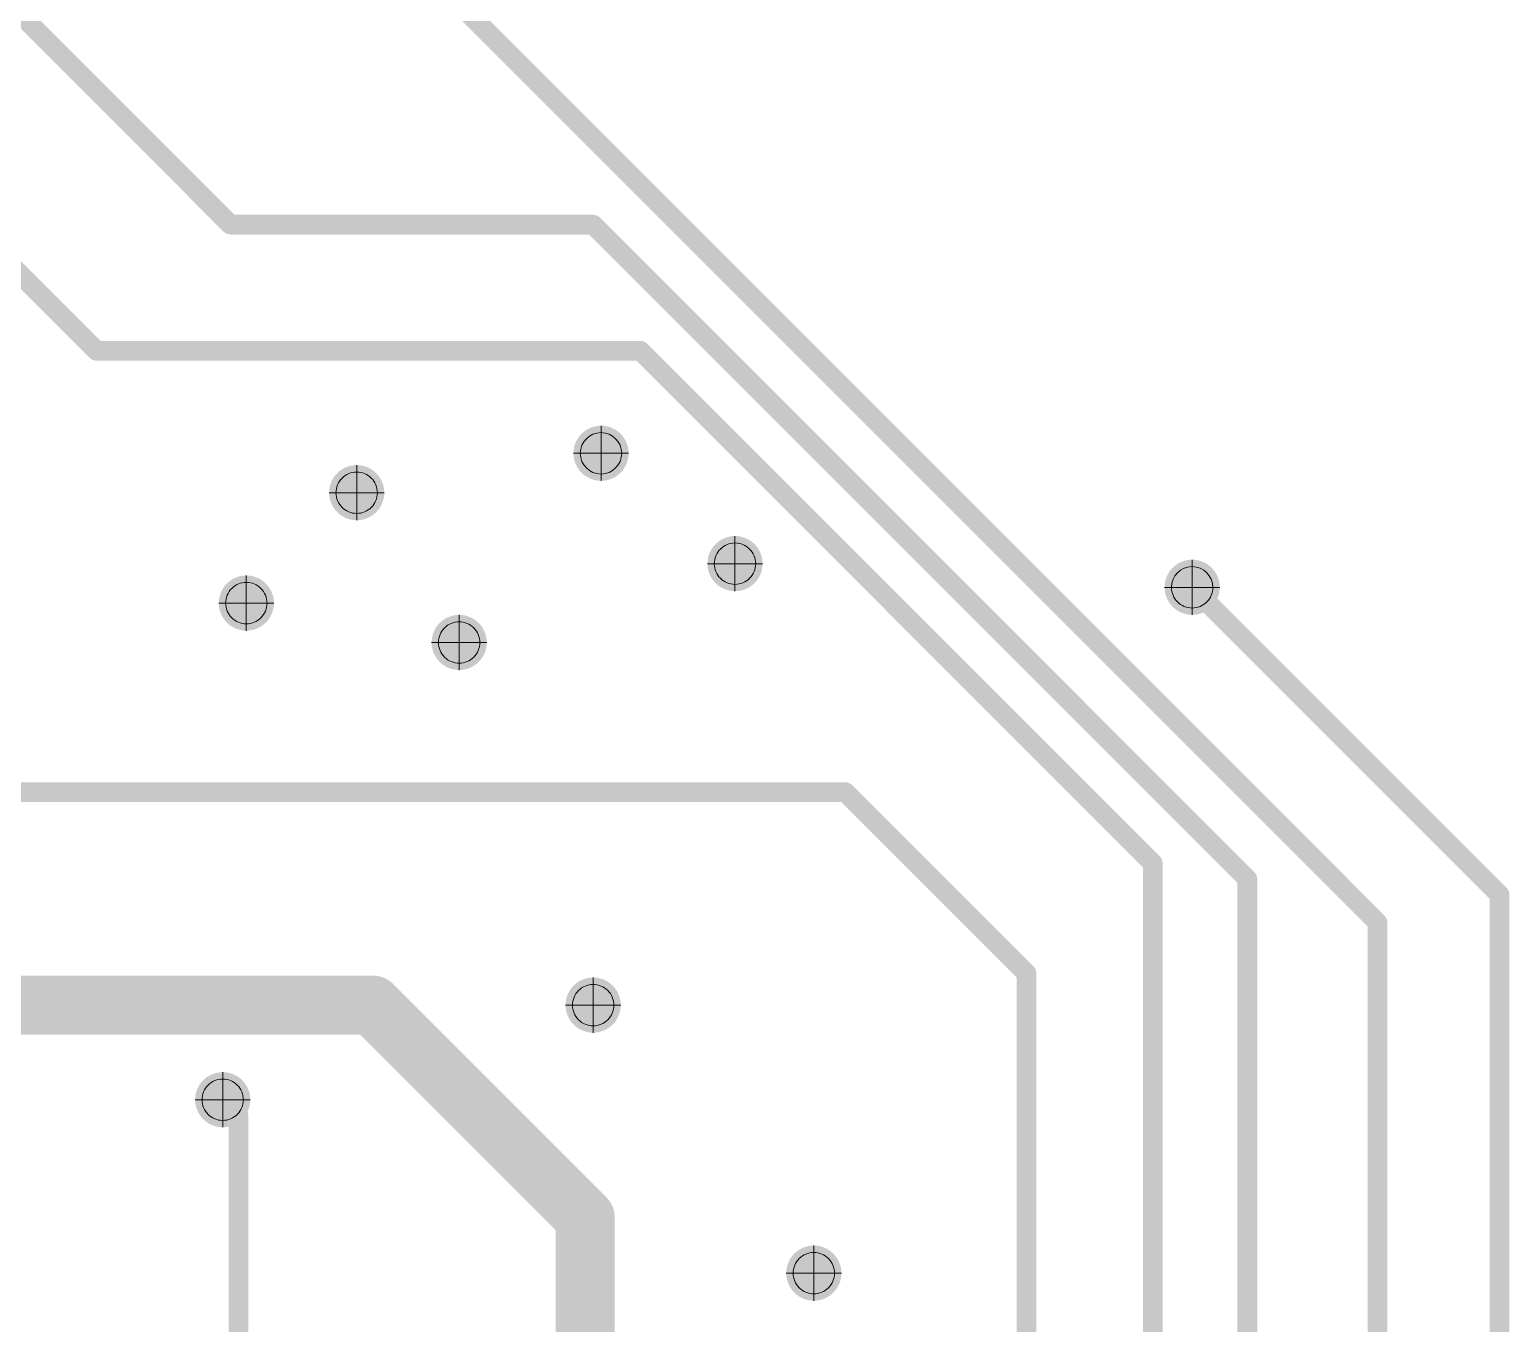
# Paper-space layout 'Лист2' of a CAD drawing. Header units: millimetres. Extents: x 0 to 421, y 0 to 298.
# Drawn here: x 251.99 to 270.77, y 222.72 to 239.13 of the extents above; entities that cross this region are included whole.
import ezdxf

# ---------------------------------------------------------------- set-up
doc = ezdxf.new("R2010")
doc.units = ezdxf.units.MM
for name, color, linetype in [('BottomLayer', 5, 'Continuous'), ('PDF _Геометрия', 7, 'Continuous'), ('PDF _Сплошная заливка', 7, 'Continuous'), ('ViaHoleLayer', 16, 'Continuous')]:
    doc.layers.add(name, color=color, linetype=linetype)

psp = doc.layouts.new('Лист2')

# ---------------------------------------------------------------- hatches: boundary and pattern name
at = {"layer": 'PDF _Сплошная заливка', "transparency": 33554559}
for points in [[(259.504866942299, 233.7598434491138, -0.4141580430975951), (259.2423679998024, 233.4973445066903), (259.2423679998024, 233.4973445066285), (259.2423679998024, 233.4973445066285), (259.2423679998024, 233.7598434491138), (259.2423679998024, 233.7598434491138)], [(256.4049029493112, 233.2598730973696, -0.4142084406888293), (256.1424040068291, 232.9973741549243), (256.1424040068291, 232.9973741548915), (256.1424040068291, 232.9973741548915), (256.1424040068291, 233.2598730973696), (256.1424040068291, 233.2598730973696)], [(261.204848334482, 232.3598887174503, -0.1988982047098397), (261.1279789358246, 232.1742591736338), (261.1279789357882, 232.1742591736629, -0.1987974351760272), (260.9423493919999, 232.0973897749536), (260.9423493919999, 232.097389774965), (260.9423493919999, 232.097389774965), (260.9423493919999, 232.3598887174503), (260.9423493919999, 232.3598887174503)], [(267.0047661727735, 232.0598652318786, -0.1988800821368668), (266.9278967740634, 231.8742709654903), (266.9278967740861, 231.8742709654612, -0.1989561130549857), (266.7422672302841, 231.7973662894406), (266.7422672302841, 231.7973662893965), (266.7422672302841, 231.7973662893965), (266.7422672302841, 232.0598652318786), (266.7422672302841, 232.0598652318786)], [(255.0049203485264, 231.8598883799473, -0.1989561127605402), (254.9280156725085, 231.6742588361089), (254.9280156724585, 231.6742588361562, -0.1988800823858469), (254.7424214060516, 231.5973894373597), (254.7424214060516, 231.597389437462), (254.7424214060516, 231.597389437462), (254.7424214060516, 231.8598883799473), (254.7424214060516, 231.8598883799473)], [(257.7048741938356, 231.359887689664, -0.4142588362788393), (257.4423752513526, 231.0973887471637), (257.4423752513526, 231.0973887471819), (257.4423752513526, 231.0973887471819), (257.4423752513526, 231.359887689664), (257.4423752513526, 231.359887689664)], [(259.4048555860322, 226.7599494949695, -0.19884781691728), (259.3279861873893, 226.5743199511239), (259.3279861873384, 226.5743199511789, -0.1988478171579558), (259.1423566435437, 226.4974505525829), (259.1423566435437, 226.4974505524842), (259.1423566435437, 226.4974505524842), (259.1423566435437, 226.7599494949695), (259.1423566435437, 226.7599494949695)], [(254.7049215571201, 225.5599469210824, -0.1988800827246361), (254.6280521584554, 225.3743526546396), (254.6280521584335, 225.3743526546687, -0.1989561125771316), (254.4424226146307, 225.2974479787063), (254.4424226146307, 225.2974479786008), (254.4424226146307, 225.2974479786008), (254.4424226146307, 225.5599469210824), (254.4424226146307, 225.5599469210824)], [(262.204820787601, 223.3599641330579, -0.199001766126989), (262.1279513889644, 223.1743698665891), (262.1279513889071, 223.1743698666473, -0.1990017657661926), (261.9423571224856, 223.0975004679713), (261.9423571224856, 223.0975004679563), (261.9423571224856, 223.0975004679563), (261.9423571224856, 223.3599641330579), (261.9423571224856, 223.3599641330579)]]:
    psp.add_hatch(color=7, dxfattribs=at).paths.add_polyline_path(points)

# ---------------------------------------------------------------- linework, layer by layer
at = {"layer": 'BottomLayer'}
for points, const_width in [([(269.092692495718, 227.8104683269753), (245.8426932757179, 251.0604675469754)], 0.2499995), ([(254.5426936557183, 236.6604684069753), (240.742693315718, 250.4604687469755)], 0.2499995), ([(252.842691975718, 235.0604690669757), (238.5426926357181, 249.3604684069755)], 0.2499995), ([(259.1426920757181, 236.6604684069753), (254.5426936557183, 236.6604684069753)], 0.2499995), ([(267.4426932557185, 228.3604672269753), (259.1426920757181, 236.6604684069753)], 0.2499995), ([(259.7426908757184, 235.0604690669757), (252.842691975718, 235.0604690669757)], 0.2499995), ([(266.2426931157183, 228.5604668269752), (259.7426908757184, 235.0604690669757)], 0.2499995), ([(270.6426919357177, 228.1604701669753), (266.742692115718, 232.0604699869755)], 0.2499995), ([(262.3426932957177, 229.4604675669752), (233.9426942157183, 229.4604675669752)], 0.2499995), ([(264.6426912357178, 227.1604696269756), (262.3426932957177, 229.4604675669752)], 0.2499995), ([(266.2426931157183, 210.9604690069755), (266.2426931157183, 228.5604668269752)], 0.2499995), ([(267.4426932557185, 208.8604681269753), (267.4426932557185, 228.3604672269753)], 0.2499995), ([(270.6426919357177, 211.8604697469755), (270.6426919357177, 228.1604701669753)], 0.2499995), ([(269.092692495718, 207.9104700269754), (269.092692495718, 227.8104683269753)], 0.2499995), ([(264.6426912357178, 209.9604684669753), (264.6426912357178, 227.1604696269756)], 0.2499995), ([(256.3426925957178, 226.7604678869757), (246.6426967557186, 226.7604678869757)], 0.75000104), ([(259.0426973557182, 224.0604631269753), (256.3426925957178, 226.7604678869757)], 0.75000104), ([(254.6426959957184, 225.3604732269755), (254.442696395718, 225.5604728269755)], 0.2499995), ([(254.6426959957184, 220.4351719269753), (254.6426959957184, 225.3604732269755)], 0.2499995), ([(259.0426973557182, 222.0604696669757), (259.0426973557182, 224.0604631269753)], 0.75000104)]:
    psp.add_lwpolyline(points, dxfattribs=dict(at, const_width=const_width))
for points, const_width in [([(254.6051928957181, 236.6604684069753, -1), (254.4801944157184, 236.6604684069753, -1)], 0.12499848), ([(254.6051928957181, 236.6604684069753, -1), (254.4801944157184, 236.6604684069753, -1)], 0.12499848), ([(259.2051913157179, 236.6604684069753, -1), (259.0801928357182, 236.6604684069753, -1)], 0.12499848), ([(259.2051913157179, 236.6604684069753, -1), (259.0801928357182, 236.6604684069753, -1)], 0.12499848), ([(252.9051912157179, 235.0604690669757, -1), (252.7801927357182, 235.0604690669757, -1)], 0.12499848), ([(252.9051912157179, 235.0604690669757, -1), (252.7801927357182, 235.0604690669757, -1)], 0.12499848), ([(259.8051901157182, 235.0604690669757, -1), (259.6801916357185, 235.0604690669757, -1)], 0.12499848), ([(259.8051901157182, 235.0604690669757, -1), (259.6801916357185, 235.0604690669757, -1)], 0.12499848), ([(266.8051913557179, 232.0604699869755, -1), (266.6801928757181, 232.0604699869755, -1)], 0.12499848), ([(262.4051925357185, 229.4604675669752, -1), (262.2801940557179, 229.4604675669752, -1)], 0.12499848), ([(262.4051925357185, 229.4604675669752, -1), (262.2801940557179, 229.4604675669752, -1)], 0.12499848), ([(266.3051923557182, 228.5604668269752, -1), (266.1801938757185, 228.5604668269752, -1)], 0.12499848), ([(266.3051923557182, 228.5604668269752, -1), (266.1801938757185, 228.5604668269752, -1)], 0.12499848), ([(267.5051924957183, 228.3604672269753, -1), (267.3801940157177, 228.3604672269753, -1)], 0.12499848), ([(267.5051924957183, 228.3604672269753, -1), (267.3801940157177, 228.3604672269753, -1)], 0.12499848), ([(270.7051911757185, 228.1604701669753, -1), (270.5801926957179, 228.1604701669753, -1)], 0.12499848), ([(270.7051911757185, 228.1604701669753, -1), (270.5801926957179, 228.1604701669753, -1)], 0.12499848), ([(269.1551917357178, 227.8104683269753, -1), (269.0301932557181, 227.8104683269753, -1)], 0.12499848), ([(269.1551917357178, 227.8104683269753, -1), (269.0301932557181, 227.8104683269753, -1)], 0.12499848), ([(264.7051904757186, 227.1604696269756, -1), (264.580191995718, 227.1604696269756, -1)], 0.12499848), ([(264.7051904757186, 227.1604696269756, -1), (264.580191995718, 227.1604696269756, -1)], 0.12499848), ([(256.5301928557178, 226.7604678869757, -1), (256.1551923357179, 226.7604678869757, -1)], 0.37500052), ([(256.5301928557178, 226.7604678869757, -1), (256.1551923357179, 226.7604678869757, -1)], 0.37500052), ([(254.5051956357179, 225.5604728269755, -1), (254.3801971557182, 225.5604728269755, -1)], 0.12499848), ([(254.7051952357183, 225.3604732269755, -1), (254.5801967557186, 225.3604732269755, -1)], 0.12499848), ([(254.7051952357183, 225.3604732269755, -1), (254.5801967557186, 225.3604732269755, -1)], 0.12499848), ([(259.2301976157182, 224.0604631269753, -1), (258.8551970957183, 224.0604631269753, -1)], 0.37500052), ([(259.2301976157182, 224.0604631269753, -1), (258.8551970957183, 224.0604631269753, -1)], 0.37500052)]:
    psp.add_lwpolyline(points, format="xyb", close=True, dxfattribs=dict(at, const_width=const_width))
at = {"layer": 'PDF _Геометрия', "lineweight": 9}
for points in [[(258.9798337799552, 233.7600198359814, -0.4138105739500867), (259.2422974450551, 234.0224835012104, -0.413810573171109), (259.5047611102077, 233.7600198359814, -0.4140361065725216), (259.2422974450551, 233.4972033971162, -0.4140361065988097)], [(255.8800108964747, 233.2599083747432, -0.4143145161305918), (256.1424745615755, 233.5223720398953, -0.4143145162371766), (256.4049382266253, 233.2599083747432, -0.4143145160401257), (256.1424745615755, 232.9974447096056, -0.4143145162748542)], [(260.6798504495259, 232.3598534400771, -0.4143145162790854), (260.9423141146276, 232.6223171050869, -0.4143145159149036), (261.2047777797429, 232.3598534400771, -0.4143145162997878), (260.9423141146276, 232.0973897751037, -0.4143145162874974)], [(266.4798035651834, 232.0597241223809, -0.4140361060747995), (266.7422672302841, 232.3225405611915, -0.414036106649004), (267.004730895334, 232.0597241223809, -0.4143145161479699), (266.7422672302841, 231.7972604574079, -0.4143145163257287)], [(254.4798519088085, 231.85974727045, -0.4143145164118128), (254.742315573923, 232.1222109356386, -0.4143145161747673), (255.0047792390974, 231.85974727045, -0.414314516513159), (254.742315573923, 231.5972836052465, -0.4143145159969076)], [(257.1799821409918, 231.3599935217881, -0.4143145160944759), (257.4424458061071, 231.6224571869584, -0.414314515833353), (257.7049094712515, 231.3599935217881, -0.4143145160750833), (257.4424458061071, 231.0975298566614, -0.4143145163362059)], [(258.8799988105625, 226.7599142175964, -0.4143145156536803), (259.1424624756633, 227.022377882723, -0.414314516591939), (259.4049261407577, 226.7599142175964, -0.4143145165490734), (259.1424624756633, 226.4974505525356, -0.4143145159870852)], [(254.1799942269031, 225.5600880305801, -0.414314515987337), (254.4424578920039, 225.8225516956741, -0.4143145161191071), (254.704921557091, 225.5600880305801, -0.4143145161849421), (254.4424578920039, 225.2976243655266, -0.4143145164297953)], [(261.6799640121312, 223.3600346878084, -0.4143145162941966), (261.942427677232, 223.6224983528914, -0.4143145158980293), (262.2048913424801, 223.3600346878084, -0.4143145162477546), (261.942427677232, 223.09757102289, -0.4143145162674495)]]:
    psp.add_lwpolyline(points, format="xyb", close=True, dxfattribs=at)
for points in [[(259.2422974450551, 233.4097155087634), (259.2422974450551, 234.1099713894641)], [(258.8923458915801, 233.7600198359814), (259.5922489985319, 233.7600198359814)], [(256.1424745615755, 232.9099568212678), (256.1424745615755, 233.6098599282263)], [(255.7925230080996, 233.2599083747432), (256.4924261150577, 233.2599083747432)], [(260.9423141146276, 232.0099018866013), (260.9423141146276, 232.7098049935598)], [(260.5923625611508, 232.3598534400771), (261.2922656681026, 232.3598534400771)], [(266.7422672302841, 231.7097725689055), (266.7422672302841, 232.4100284496062)], [(254.742315573923, 231.5097957169669), (254.742315573923, 232.2096988239255)], [(266.3923156768083, 232.0597241223809), (267.0922187837591, 232.0597241223809)], [(254.3923640204407, 231.85974727045), (255.0922671273988, 231.85974727045)], [(257.4424458061071, 231.0100419683085), (257.4424458061071, 231.7099450752671)], [(257.0924942526322, 231.3599935217881), (257.792397359583, 231.3599935217881)], [(259.1424624756633, 226.4099626641173), (259.1424624756633, 227.1098657710718)], [(258.7925109221883, 226.7599142175964), (259.4924140291537, 226.7599142175964)], [(254.4424578920039, 225.2101364771047), (254.4424578920039, 225.910039584056)], [(254.0925063385289, 225.5600880305801), (254.7924094454797, 225.5600880305801)], [(261.942427677232, 223.0100831343329), (261.942427677232, 223.7099862412915)], [(261.592476123757, 223.3600346878084), (262.2923792307151, 223.3600346878084)]]:
    psp.add_lwpolyline(points, dxfattribs=at)
at = {"layer": 'ViaHoleLayer', "const_width": 0.3499993}
for points in [[(259.4177570060278, 233.7605915451013, -1), (259.0677551660278, 233.7605915451013, -1)], [(256.3177581260275, 233.2605900051012, -1), (255.9677562860275, 233.2605900051012, -1)], [(261.1177586860281, 232.3605892651012, -1), (260.7677568460281, 232.3605892651012, -1)], [(266.917757246028, 232.0605924051015, -1), (266.567755406028, 232.0605924051015, -1)], [(254.9177583860278, 231.8605902651016, -1), (254.5677565460278, 231.8605902651016, -1)], [(257.6177580660274, 231.3605912651014, -1), (257.2677562260274, 231.3605912651014, -1)], [(259.3177572060281, 226.7605903051012, -1), (258.9677553660281, 226.7605903051012, -1)], [(254.6177615260281, 225.5605952451015, -1), (254.2677596860281, 225.5605952451015, -1)], [(262.1177617660273, 223.3605945651016, -1), (261.7677599260273, 223.3605945651016, -1)]]:
    psp.add_lwpolyline(points, format="xyb", close=True, dxfattribs=at)

doc.saveas('drawing.dxf')
